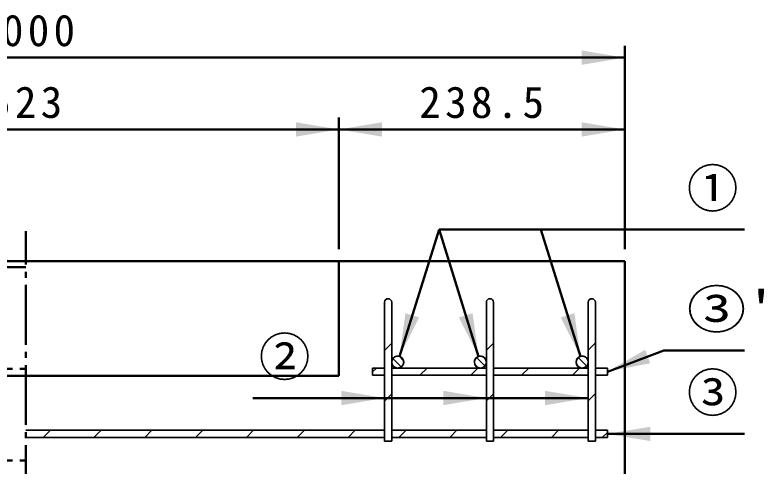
# Model space of a CAD drawing. Units: millimetres, scale not verified. Extents: x 100 to 4105, y 100 to 2870.
# Drawn here: x 2445 to 3070, y 1215 to 1592 of the extents above; entities that cross this region are included whole.
import ezdxf
from ezdxf.enums import TextEntityAlignment as Align

# ---------------------------------------------------------------- set-up
doc = ezdxf.new("R2010")
doc.units = ezdxf.units.MM
doc.header["$LTSCALE"] = 5
doc.linetypes.add('USER1', pattern=[2.2, 1, -1.2])
doc.linetypes.add('USER2', pattern=[13.4, 10, -1.2, 1, -1.2])
doc.layers.add('V-nasSTD', color=7, linetype='Continuous', lineweight=35)
doc.styles.add('ＭＳ ゴシック', font='')
doc.styles.get('ＭＳ ゴシック').set_extended_font_data('MS Gothic')

msp = doc.modelspace()

# ---------------------------------------------------------------- hatches: boundary and pattern name
at = {"layer": 'V-nasSTD'}
for points in [[(2918.106, 1550.244), (2954.106, 1556.244), (2918.106, 1562.244)], [(2679.606, 1490.244), (2715.606, 1496.244), (2679.606, 1502.244)], [(2751.606, 1502.244), (2715.606, 1496.244), (2751.606, 1490.244)], [(2918.106, 1490.244), (2954.106, 1496.244), (2918.106, 1502.244)], [(2776.796, 1340.89), (2782.525, 1339.106), (2766.092, 1306.518), (2771.068, 1342.674)], [(2815.686, 1339.106), (2821.415, 1340.89), (2827.143, 1342.674), (2832.119, 1306.518)], [(2900.686, 1339.106), (2906.415, 1340.89), (2912.143, 1342.674), (2917.119, 1306.518)], [(2973.299, 1306.423), (2975.412, 1300.807), (2939.606, 1293.744), (2971.186, 1312.038)], [(2717.606, 1265.744), (2753.606, 1271.744), (2717.606, 1277.744)], [(2802.606, 1265.744), (2838.606, 1271.744), (2802.606, 1277.744)], [(2887.606, 1265.744), (2923.606, 1271.744), (2887.606, 1277.744)], [(2975.606, 1247.744), (2939.606, 1241.744), (2975.606, 1235.744)]]:
    msp.add_hatch(color=256, dxfattribs=at).paths.add_polyline_path(points)

# ---------------------------------------------------------------- linework, layer by layer
at = {"layer": 'V-nasSTD', "lineweight": 50}
for p, q in [((2954.106, 1396.244), (2954.106, 1566.244)), ((1954.106, 1556.244), (2954.106, 1556.244)), ((2715.606, 1396.244), (2715.606, 1506.244)), ((2192.606, 1496.244), (2715.606, 1496.244)), ((2715.606, 1496.244), (2954.106, 1496.244)), ((2799.106, 1412.527), (2766.092, 1306.518)), ((2799.106, 1412.527), (2832.119, 1306.518)), ((2799.106, 1412.527), (3054.106, 1412.527)), ((2884.106, 1412.527), (2917.119, 1306.518)), ((2715.606, 1386.244), (2192.606, 1386.244)), ((2715.606, 1386.244), (2954.106, 1386.244)), ((2715.606, 1386.244), (2715.606, 1290.244)), ((2954.106, 1386.244), (2954.106, 1201.244)), ((2192.606, 1381.244), (2454.106, 1381.244)), ((2939.606, 1293.744), (2986.636, 1311.441)), ((2986.636, 1311.441), (3054.106, 1311.441)), ((2715.606, 1290.244), (2192.606, 1290.244)), ((2923.606, 1271.744), (2643.606, 1271.744)), ((2939.606, 1241.744), (3054.106, 1241.744))]:
    msp.add_line(p, q, dxfattribs=at)
at = {"layer": 'V-nasSTD', "linetype": 'USER2', "lineweight": 50}
msp.add_line((2454.106, 445.244), (2454.106, 1411.244), dxfattribs=at)
at = {"layer": 'V-nasSTD'}
for p, q in [((2753.606, 1351.744), (2753.606, 1235.744)), ((2753.606, 1351.744), (2753.606, 1304.744)), ((2759.606, 1351.744), (2759.606, 1235.744)), ((2759.606, 1309.744), (2759.606, 1351.744)), ((2759.606, 1309.744), (2759.606, 1351.744)), ((2838.606, 1351.744), (2838.606, 1235.744)), ((2838.606, 1351.744), (2838.606, 1338.822)), ((2844.606, 1351.744), (2844.606, 1235.744)), ((2844.606, 1304.744), (2844.606, 1351.744)), ((2844.606, 1304.744), (2844.606, 1351.744)), ((2923.606, 1351.744), (2923.606, 1235.744)), ((2923.606, 1351.744), (2923.606, 1338.822)), ((2929.606, 1351.744), (2929.606, 1235.744)), ((2929.606, 1304.744), (2929.606, 1351.744)), ((2929.606, 1304.744), (2929.606, 1351.744)), ((2838.606, 1338.822), (2838.606, 1309.744)), ((2838.606, 1338.822), (2838.606, 1309.744)), ((2923.606, 1338.822), (2923.606, 1309.744)), ((2923.606, 1338.822), (2923.606, 1309.744)), ((2753.606, 1311.575), (2759.606, 1317.575)), ((2838.606, 1311.722), (2844.606, 1317.722)), ((2923.606, 1311.869), (2929.606, 1317.869)), ((2760.587, 1304.719), (2767.58, 1297.725)), ((2765.77, 1306.607), (2769.468, 1302.909)), ((2830.419, 1305.597), (2837.459, 1298.558)), ((2838.606, 1304.744), (2838.606, 1235.744)), ((2915.339, 1305.53), (2922.391, 1298.478)), ((2923.606, 1304.744), (2923.606, 1235.744)), ((2753.606, 1296.744), (2743.606, 1296.744)), ((2743.606, 1296.744), (2743.606, 1290.744)), ((2753.606, 1296.744), (2743.606, 1296.744)), ((2743.606, 1296.744), (2743.606, 1293.744)), ((2743.606, 1293.575), (2746.775, 1296.744)), ((2753.606, 1296.744), (2743.606, 1296.744)), ((2743.606, 1296.744), (2743.606, 1293.744)), ((2753.606, 1298.744), (2753.606, 1244.744)), ((2753.606, 1298.744), (2753.606, 1244.744)), ((2759.606, 1244.744), (2759.606, 1298.744)), ((2759.606, 1244.744), (2759.606, 1298.744)), ((2838.606, 1296.744), (2759.606, 1296.744)), ((2759.606, 1296.744), (2838.606, 1296.744)), ((2831.532, 1296.744), (2766.66, 1296.744)), ((2783.201, 1290.744), (2789.201, 1296.744)), ((2825.628, 1290.744), (2831.628, 1296.744)), ((2828.905, 1300.04), (2831.902, 1297.044)), ((2838.606, 1235.744), (2838.606, 1298.744)), ((2838.606, 1298.744), (2838.606, 1244.744)), ((2838.606, 1298.744), (2838.606, 1244.744)), ((2838.606, 1296.744), (2838.606, 1290.744)), ((2844.606, 1244.744), (2844.606, 1298.744)), ((2844.606, 1298.744), (2844.606, 1244.744)), ((2923.606, 1296.744), (2844.606, 1296.744)), ((2844.606, 1290.744), (2844.606, 1296.744)), ((2844.606, 1296.744), (2923.606, 1296.744)), ((2844.606, 1290.744), (2844.606, 1296.744)), ((2916.548, 1296.744), (2844.606, 1296.744)), ((2868.054, 1290.744), (2874.054, 1296.744)), ((2910.481, 1290.744), (2916.481, 1296.744)), ((2914, 1299.798), (2916.66, 1297.139)), ((2923.606, 1235.744), (2923.606, 1298.744)), ((2923.606, 1298.744), (2923.606, 1244.744)), ((2923.606, 1244.744), (2923.606, 1298.744)), ((2923.606, 1296.744), (2923.606, 1290.744)), ((2929.606, 1244.744), (2929.606, 1298.744)), ((2929.606, 1244.744), (2929.606, 1298.744)), ((2929.606, 1296.744), (2939.606, 1296.744)), ((2939.606, 1296.744), (2929.606, 1296.744)), ((2939.606, 1296.744), (2929.606, 1296.744)), ((2939.606, 1296.744), (2939.606, 1290.744)), ((2939.606, 1290.744), (2939.606, 1296.744)), ((2939.606, 1290.744), (2939.606, 1296.744)), ((2743.606, 1293.744), (2743.606, 1290.744)), ((2743.606, 1293.744), (2743.606, 1290.744)), ((2743.606, 1290.744), (2753.606, 1290.744)), ((2743.606, 1290.744), (2753.606, 1290.744)), ((2743.606, 1290.744), (2753.606, 1290.744)), ((2838.606, 1290.744), (2759.606, 1290.744)), ((2838.606, 1290.744), (2759.606, 1290.744)), ((2759.606, 1290.744), (2838.606, 1290.744)), ((2923.606, 1290.744), (2844.606, 1290.744)), ((2923.606, 1290.744), (2844.606, 1290.744)), ((2923.606, 1290.744), (2844.606, 1290.744)), ((2929.606, 1290.744), (2939.606, 1290.744)), ((2929.606, 1290.744), (2939.606, 1290.744)), ((2929.606, 1290.744), (2939.606, 1290.744)), ((2753.606, 1269.149), (2759.606, 1275.149)), ((2838.606, 1269.296), (2844.606, 1275.296)), ((2923.606, 1269.443), (2929.606, 1275.443)), ((2454.106, 1244.744), (2753.606, 1244.744)), ((2753.606, 1244.744), (2454.106, 1244.744)), ((2468.643, 1238.744), (2474.643, 1244.744)), ((2511.069, 1238.744), (2517.069, 1244.744)), ((2553.496, 1238.744), (2559.496, 1244.744)), ((2595.922, 1238.744), (2601.922, 1244.744)), ((2638.348, 1238.744), (2644.348, 1244.744)), ((2680.775, 1238.744), (2686.775, 1244.744)), ((2723.201, 1238.744), (2729.201, 1244.744)), ((2753.606, 1244.744), (2753.606, 1238.744)), ((2753.606, 1238.744), (2753.606, 1244.744)), ((2838.606, 1244.744), (2759.606, 1244.744)), ((2789.955, 1244.744), (2759.606, 1244.744)), ((2789.955, 1244.744), (2759.606, 1244.744)), ((2765.628, 1238.744), (2771.628, 1244.744)), ((2838.606, 1244.744), (2789.955, 1244.744)), ((2808.054, 1238.744), (2814.054, 1244.744)), ((2923.606, 1244.744), (2844.606, 1244.744)), ((2892.891, 1244.744), (2844.606, 1244.744)), ((2844.606, 1244.744), (2892.891, 1244.744)), ((2850.481, 1238.744), (2856.481, 1244.744)), ((2892.891, 1244.744), (2923.606, 1244.744)), ((2892.907, 1238.744), (2898.907, 1244.744)), ((2929.606, 1244.744), (2939.606, 1244.744)), ((2939.606, 1244.744), (2929.606, 1244.744)), ((2939.606, 1244.744), (2929.606, 1244.744)), ((2939.606, 1244.744), (2939.606, 1238.744)), ((2939.606, 1238.744), (2939.606, 1244.744)), ((2939.606, 1238.744), (2939.606, 1244.744)), ((2454.106, 1238.744), (2753.606, 1238.744)), ((2454.106, 1238.744), (2753.606, 1238.744)), ((2753.606, 1238.744), (2753.606, 1235.744)), ((2753.606, 1238.744), (2753.606, 1235.744)), ((2838.606, 1238.744), (2759.606, 1238.744)), ((2759.606, 1235.744), (2759.606, 1238.744)), ((2759.606, 1238.744), (2792.267, 1238.744)), ((2759.606, 1235.744), (2759.606, 1238.744)), ((2759.606, 1238.744), (2792.267, 1238.744)), ((2792.267, 1238.744), (2838.606, 1238.744)), ((2838.606, 1238.744), (2838.606, 1235.744)), ((2838.606, 1238.744), (2838.606, 1235.744)), ((2923.606, 1238.744), (2844.606, 1238.744)), ((2844.606, 1235.744), (2844.606, 1238.744)), ((2844.606, 1238.744), (2890.542, 1238.744)), ((2844.606, 1235.744), (2844.606, 1238.744)), ((2844.606, 1238.744), (2890.542, 1238.744)), ((2890.542, 1238.744), (2923.606, 1238.744)), ((2923.606, 1238.744), (2923.606, 1235.744)), ((2923.606, 1238.744), (2923.606, 1235.744)), ((2929.606, 1238.744), (2939.606, 1238.744)), ((2929.606, 1235.744), (2929.606, 1238.744)), ((2929.606, 1238.744), (2939.606, 1238.744)), ((2929.606, 1235.744), (2929.606, 1238.744)), ((2929.606, 1238.744), (2939.606, 1238.744)), ((2935.333, 1238.744), (2939.606, 1243.017)), ((2753.606, 1235.744), (2759.606, 1235.744)), ((2753.606, 1235.744), (2759.606, 1235.744)), ((2753.606, 1235.744), (2759.606, 1235.744)), ((2838.606, 1235.744), (2844.606, 1235.744)), ((2838.606, 1235.744), (2844.606, 1235.744)), ((2838.606, 1235.744), (2844.606, 1235.744)), ((2923.606, 1235.744), (2929.606, 1235.744)), ((2923.606, 1235.744), (2929.606, 1235.744)), ((2923.606, 1235.744), (2929.606, 1235.744))]:
    msp.add_line(p, q, dxfattribs=at)
at = {"layer": 'V-nasSTD', "linetype": 'USER1', "lineweight": 50}
for p, q in [((2454.106, 1296.244), (2198.606, 1296.244)), ((2454.106, 1219.525), (2205.793, 1219.525))]:
    msp.add_line(p, q, dxfattribs=at)
at = {"layer": 'V-nasSTD'}
for centre in [(2764.606, 1301.744), (2833.606, 1301.744), (2918.606, 1301.744)]:
    msp.add_circle(centre, 5, dxfattribs=at)
for centre, radius, start, end in [((2756.606, 1351.744), 3, 0, 180), ((2756.606, 1351.744), 3, 0, 180), ((2756.606, 1351.744), 3, 0, 180), ((2841.606, 1351.744), 3, 0, 180), ((2841.606, 1351.744), 3, 0, 180), ((2841.606, 1351.744), 3, 0, 180), ((2926.606, 1351.744), 3, 0, 180), ((2926.606, 1351.744), 3, 0, 180), ((2926.606, 1351.744), 3, 0, 180), ((2764.606, 1301.744), 5, 294.26558, 180), ((2764.606, 1301.744), 5, 294.26558, 180), ((2764.606, 1301.744), 5, 180, 270), ((2764.606, 1301.744), 5, 180, 270), ((2833.606, 1301.744), 5, 0, 245.50323), ((2833.606, 1301.744), 5, 0, 245.50323), ((2833.606, 1301.744), 5, 270, 0), ((2833.606, 1301.744), 5, 270, 0), ((2918.606, 1301.744), 5, 0, 245.69802), ((2918.606, 1301.744), 5, 0, 245.69802), ((2918.606, 1301.744), 5, 270, 0), ((2918.606, 1301.744), 5, 270, 0), ((2764.606, 1301.744), 5, 270, 294.26558), ((2764.606, 1301.744), 5, 270, 294.26558), ((2833.606, 1301.744), 5, 245.50323, 270), ((2833.606, 1301.744), 5, 245.50323, 270), ((2918.606, 1301.744), 5, 245.69802, 270), ((2918.606, 1301.744), 5, 245.69802, 270)]:
    msp.add_arc(centre, radius, start, end, dxfattribs=at)

# ---------------------------------------------------------------- texts
at = {"layer": 'V-nasSTD', "style": 'ＭＳ ゴシック'}
for s, p in [('①', (3005.906, 1462.727)), ('②', (2648.606, 1321.944)), ('③', (3005.906, 1291.944))]:
    msp.add_text(s, height=31.67, dxfattribs=at).set_placement(p, align=Align.TOP_LEFT)
at = {"layer": 'V-nasSTD', "style": 'ＭＳ ゴシック', "width": 1.15}
msp.add_text("③'", height=31.67, dxfattribs=at).set_placement((3005.906, 1361.641), align=Align.TOP_LEFT)
at = {"layer": 'V-nasSTD', "char_height": 26.39, "attachment_point": 1, "style": 'ＭＳ ゴシック'}
for s, insert in [('\\T1.2;1000', (2412.706, 1592.244)), ('\\T1.2;523', (2423.506, 1532.244)), ('\\T1.2;238.5', (2782.656, 1532.244))]:
    msp.add_mtext(s, dxfattribs=dict(at, insert=insert))

doc.saveas('drawing.dxf')
